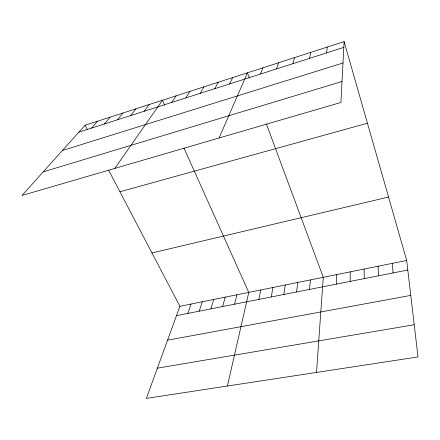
<?xml version="1.0" encoding="UTF-8"?>
<svg xmlns="http://www.w3.org/2000/svg" width="440" height="440" viewBox="0 0 440 440"><rect width="100%" height="100%" fill="white"/><g stroke="black" fill="none" stroke-linecap="round" stroke-linejoin="round"><path stroke-width="0.66" d="M350.174 281.397L350.284 271.86M336.286 284.136L336.683 274.61M344.108 41.608L340.918 102.465L22 195.465L85.085 125.235L344.108 41.608L406.681 260.458L418 356.945L146.361 398.393L179.905 306.3L108.636 170.203M316.509 372.433L323.274 277.321L266.393 123.97M309.496 289.416L310.437 279.912M326.546 52.916L327.289 47.042M296.577 291.968L297.776 282.475M283.833 294.481L285.28 284.999M271.26 296.956L272.949 287.491M309.59 58.339L310.761 52.377M258.858 299.404L260.783 289.955M227.425 386.023L248.776 292.38L183.931 148.027M234.548 304.2L236.924 294.778M292.936 63.668L294.514 57.618M222.635 306.548L225.225 297.143M210.876 308.869L213.675 299.475M199.265 311.157L202.274 301.78M276.573 68.904L278.553 62.772M187.809 313.418L191.021 304.057M260.497 74.047L262.856 67.843M219.098 137.989L247.423 72.826L249.315 77.93M229.62 83.925L232.694 77.578M214.786 88.666L218.196 82.258M200.2 93.335L203.935 86.867M185.845 97.922L189.893 91.399M171.727 102.443L176.072 95.859M114.818 168.399L162.47 100.254L164.698 105.21M144.149 111.26L149.072 104.577M130.691 115.566L135.883 108.834M117.436 119.807L122.898 113.031M104.385 123.981L110.105 117.156M91.537 128.095L97.499 121.226M78.881 132.143L343.805 47.394M62.387 150.507L342.986 62.992M43.192 171.87L342.018 81.516M119.928 191.769L367.444 123.222M151.971 252.962L388.553 197.049M179.905 306.3L406.681 260.458M176.501 315.645L407.803 270.028M167.563 340.186L410.779 295.4M157.371 368.17L414.222 324.742M85.085 125.235L87.307 129.476M392.277 263.368L393.074 272.932M378.076 266.239L378.565 275.798M364.084 269.071L364.265 278.619"/></g></svg>
